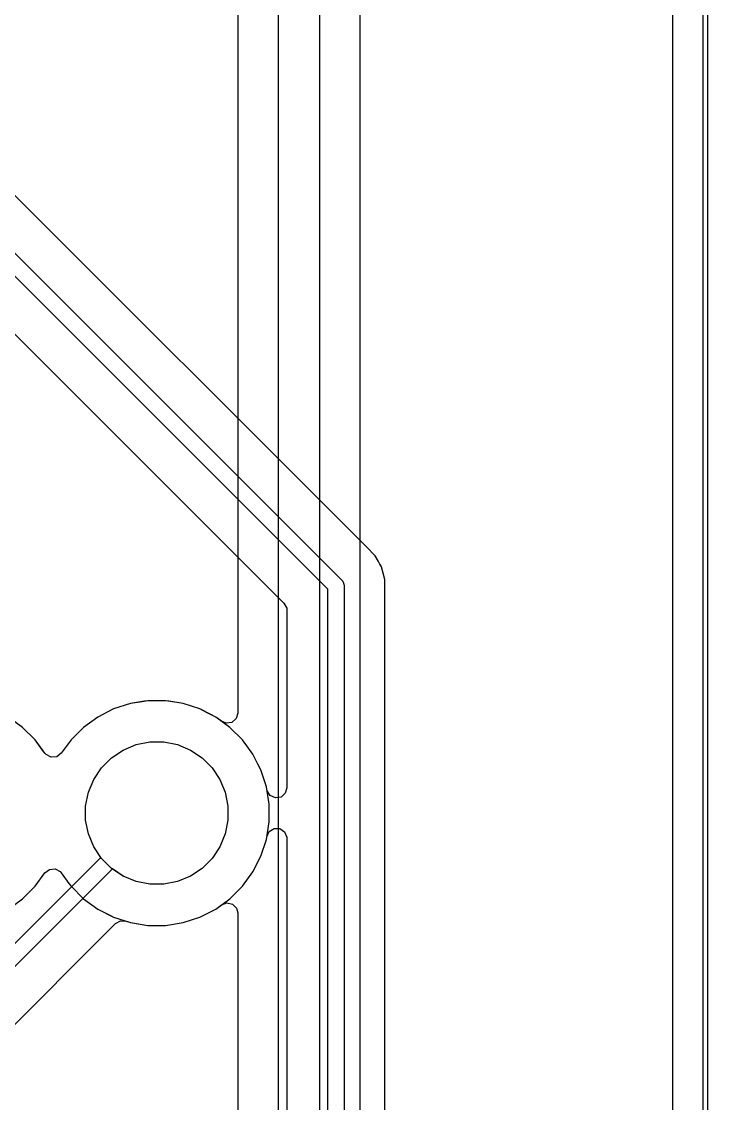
# Model space of a CAD drawing. Header units: inches. Extents: x 6.55 to 9.8, y -8.74 to -3.15.
# Drawn here: x 9.473 to 9.804, y -8.044 to -7.522 of the extents above; entities that cross this region are included whole.
import ezdxf

# ---------------------------------------------------------------- set-up
doc = ezdxf.new("R2010")
doc.units = ezdxf.units.IN
doc.header["$MEASUREMENT"] = 0
doc.layers.add('Edge.Cuts', color=254, linetype='CONTINUOUS', true_color=0xd0d2cd)

msp = doc.modelspace()

# ---------------------------------------------------------------- linework, layer by layer
at = {"layer": 'Edge.Cuts', "linetype": 'CONTINUOUS'}
for p, q in [((9.80217, -8.73917), (9.80217, -3.15059)), ((9.80413, -3.14961), (9.80413, -8.74016)), ((9.78738, -3.17026), (9.78738, -8.71951)), ((9.78738, -3.17026), (9.78738, -8.71951)), ((9.78738, -3.17026), (9.78738, -8.71951)), ((9.78738, -3.17026), (9.78738, -8.71951)), ((9.62106, -7.79592), (8.8358, -7.01066)), ((8.84252, -7.00624), (9.62778, -7.79151)), ((8.82434, -7.02707), (9.59993, -7.80265)), ((9.63935, -7.7752), (8.99728, -7.13314)), ((9.57762, -7.41623), (9.57762, -7.85571)), ((9.59732, -8.21919), (9.59732, -7.41906)), ((9.61701, -7.42314), (9.61701, -8.22325)), ((9.63671, -8.22002), (9.63671, -7.50781)), ((9.63952, -7.77537), (9.63935, -7.7752)), ((9.63935, -7.7752), (9.63935, -7.7752)), ((9.64392, -7.77978), (9.63952, -7.77537)), ((9.63952, -7.77537), (9.63952, -7.77537)), ((9.64392, -7.77978), (9.64392, -7.77978)), ((9.64549, -7.7825), (9.64392, -7.77978)), ((9.64606, -7.78348), (9.64549, -7.7825)), ((9.64549, -7.7825), (9.64549, -7.7825)), ((9.64703, -7.78517), (9.64606, -7.78348)), ((9.64864, -7.79118), (9.64703, -7.78517)), ((9.62778, -7.79151), (9.62827, -7.7921)), ((9.62827, -7.7921), (9.62886, -7.79352)), ((9.62886, -7.79352), (9.62894, -7.79429)), ((9.64864, -7.7978), (9.64864, -7.79118)), ((9.64864, -7.79118), (9.64864, -7.79118)), ((9.62106, -8.41589), (9.62106, -7.79592)), ((9.62894, -7.79429), (9.62894, -8.41752)), ((9.64864, -8.41411), (9.64864, -7.7978)), ((9.64864, -7.7978), (9.64864, -7.7978)), ((9.59993, -7.80265), (9.60125, -7.80507)), ((9.60125, -7.80507), (9.60136, -7.80611)), ((9.60136, -7.80611), (9.60136, -7.89176)), ((9.52589, -7.85107), (9.51778, -7.8537)), ((9.52589, -7.85107), (9.51778, -7.8537)), ((9.52589, -7.85107), (9.51778, -7.8537)), ((9.52589, -7.85107), (9.51778, -7.8537)), ((9.53272, -7.84998), (9.52589, -7.85107)), ((9.53272, -7.84998), (9.52589, -7.85107)), ((9.53272, -7.84998), (9.52589, -7.85107)), ((9.53151, -7.85018), (9.52589, -7.85107)), ((9.52589, -7.85107), (9.52589, -7.85107)), ((9.52589, -7.85107), (9.52589, -7.85107)), ((9.52589, -7.85107), (9.52589, -7.85107)), ((9.52589, -7.85107), (9.52589, -7.85107)), ((9.53432, -7.84973), (9.53151, -7.85018)), ((9.53432, -7.84973), (9.53272, -7.84998)), ((9.53432, -7.84973), (9.53272, -7.84998)), ((9.53432, -7.84973), (9.53272, -7.84998)), ((9.54285, -7.84973), (9.53432, -7.84973)), ((9.54285, -7.84973), (9.53432, -7.84973)), ((9.54285, -7.84973), (9.53432, -7.84973)), ((9.54285, -7.84973), (9.53432, -7.84973)), ((9.54496, -7.85007), (9.54285, -7.84973)), ((9.54444, -7.84998), (9.54285, -7.84973)), ((9.54444, -7.84998), (9.54285, -7.84973)), ((9.54444, -7.84998), (9.54285, -7.84973)), ((9.55128, -7.85107), (9.54444, -7.84998)), ((9.55128, -7.85107), (9.54444, -7.84998)), ((9.55128, -7.85107), (9.54444, -7.84998)), ((9.55128, -7.85107), (9.54496, -7.85007)), ((9.55939, -7.8537), (9.55128, -7.85107)), ((9.55939, -7.8537), (9.55128, -7.85107)), ((9.55939, -7.8537), (9.55128, -7.85107)), ((9.55939, -7.8537), (9.55128, -7.85107)), ((9.51778, -7.8537), (9.51017, -7.85758)), ((9.51778, -7.8537), (9.51017, -7.85758)), ((9.51778, -7.8537), (9.51017, -7.85758)), ((9.51778, -7.8537), (9.51017, -7.85758)), ((9.56471, -7.85642), (9.55939, -7.8537)), ((9.56264, -7.85536), (9.55939, -7.8537)), ((9.56264, -7.85536), (9.55939, -7.8537)), ((9.56489, -7.85651), (9.55939, -7.8537)), ((9.56699, -7.85758), (9.56264, -7.85536)), ((9.56699, -7.85758), (9.56264, -7.85536)), ((9.57762, -7.85571), (9.57684, -7.85835)), ((9.47389, -7.86259), (9.46699, -7.85758)), ((9.47389, -7.86259), (9.46699, -7.85758)), ((9.47389, -7.86259), (9.46699, -7.85758)), ((9.47389, -7.86259), (9.46699, -7.85758)), ((9.51017, -7.85758), (9.50327, -7.86259)), ((9.51017, -7.85758), (9.50327, -7.86259)), ((9.51017, -7.85758), (9.50327, -7.86259)), ((9.51017, -7.85758), (9.50327, -7.86259)), ((9.56699, -7.85758), (9.56471, -7.85642)), ((9.56699, -7.85758), (9.56489, -7.85651)), ((9.57389, -7.86259), (9.56699, -7.85758)), ((9.57389, -7.86259), (9.56699, -7.85758)), ((9.56986, -7.85966), (9.56699, -7.85758)), ((9.56699, -7.85758), (9.56699, -7.85758)), ((9.56699, -7.85758), (9.56699, -7.85758)), ((9.57389, -7.86259), (9.56699, -7.85758)), ((9.57204, -7.86055), (9.56986, -7.85966)), ((9.57476, -7.86015), (9.57204, -7.86055)), ((9.57684, -7.85835), (9.57476, -7.86015)), ((9.47993, -7.86862), (9.47389, -7.86259)), ((9.47993, -7.86862), (9.47389, -7.86259)), ((9.47993, -7.86862), (9.47389, -7.86259)), ((9.47993, -7.86862), (9.47389, -7.86259)), ((9.50327, -7.86259), (9.49724, -7.86862)), ((9.50327, -7.86259), (9.49724, -7.86862)), ((9.50327, -7.86259), (9.49724, -7.86862)), ((9.50327, -7.86259), (9.49724, -7.86862)), ((9.57993, -7.86862), (9.57389, -7.86259)), ((9.57993, -7.86862), (9.57389, -7.86259)), ((9.57993, -7.86862), (9.57389, -7.86259)), ((9.48373, -7.87386), (9.47993, -7.86862)), ((9.48373, -7.87386), (9.47993, -7.86862)), ((9.48351, -7.87355), (9.47993, -7.86862)), ((9.48373, -7.87386), (9.47993, -7.86862)), ((9.49724, -7.86862), (9.49442, -7.87251)), ((9.49724, -7.86862), (9.49442, -7.87251)), ((9.49724, -7.86862), (9.49442, -7.87251)), ((9.49724, -7.86862), (9.49442, -7.87251)), ((9.49724, -7.86862), (9.49724, -7.86862)), ((9.49724, -7.86862), (9.49724, -7.86862)), ((9.49724, -7.86862), (9.49724, -7.86862)), ((9.49724, -7.86862), (9.49724, -7.86862)), ((9.49724, -7.86862), (9.49724, -7.86862)), ((9.49724, -7.86862), (9.49724, -7.86862)), ((9.49724, -7.86862), (9.49724, -7.86862)), ((9.49724, -7.86862), (9.49724, -7.86862)), ((9.52232, -7.87351), (9.52857, -7.87092)), ((9.52232, -7.87351), (9.52857, -7.87092)), ((9.52232, -7.87351), (9.52857, -7.87092)), ((9.52232, -7.87351), (9.52857, -7.87092)), ((9.52857, -7.87092), (9.5352, -7.8696)), ((9.52857, -7.87092), (9.5352, -7.8696)), ((9.52857, -7.87092), (9.5352, -7.8696)), ((9.52857, -7.87092), (9.5352, -7.8696)), ((9.5352, -7.8696), (9.54196, -7.8696)), ((9.5352, -7.8696), (9.54196, -7.8696)), ((9.5352, -7.8696), (9.54196, -7.8696)), ((9.5352, -7.8696), (9.54196, -7.8696)), ((9.54196, -7.8696), (9.5486, -7.87092)), ((9.54196, -7.8696), (9.5486, -7.87092)), ((9.54196, -7.8696), (9.5486, -7.87092)), ((9.54196, -7.8696), (9.5486, -7.87092)), ((9.5486, -7.87092), (9.55485, -7.87351)), ((9.5486, -7.87092), (9.55485, -7.87351)), ((9.5486, -7.87092), (9.55485, -7.87351)), ((9.5486, -7.87092), (9.55485, -7.87351)), ((9.58494, -7.87553), (9.57993, -7.86862)), ((9.58494, -7.87553), (9.57993, -7.86862)), ((9.58494, -7.87553), (9.57993, -7.86862)), ((9.48463, -7.8751), (9.48351, -7.87355)), ((9.48463, -7.8751), (9.48373, -7.87386)), ((9.48463, -7.8751), (9.48373, -7.87386)), ((9.48463, -7.8751), (9.48373, -7.87386)), ((9.48518, -7.87573), (9.48463, -7.8751)), ((9.48518, -7.87573), (9.48463, -7.8751)), ((9.48518, -7.87573), (9.48463, -7.8751)), ((9.48518, -7.87573), (9.48463, -7.8751)), ((9.48761, -7.87702), (9.48518, -7.87573)), ((9.48761, -7.87702), (9.48518, -7.87573)), ((9.48761, -7.87702), (9.48518, -7.87573)), ((9.48761, -7.87702), (9.48518, -7.87573)), ((9.49035, -7.87678), (9.48761, -7.87702)), ((9.49035, -7.87678), (9.48761, -7.87702)), ((9.49035, -7.87678), (9.48761, -7.87702)), ((9.49035, -7.87678), (9.48761, -7.87702)), ((9.49253, -7.8751), (9.49035, -7.87678)), ((9.49253, -7.8751), (9.49035, -7.87678)), ((9.49253, -7.8751), (9.49035, -7.87678)), ((9.49253, -7.8751), (9.49035, -7.87678)), ((9.49442, -7.87251), (9.49253, -7.8751)), ((9.49442, -7.87251), (9.49253, -7.8751)), ((9.49442, -7.87251), (9.49253, -7.8751)), ((9.49442, -7.87251), (9.49253, -7.8751)), ((9.5167, -7.87727), (9.52232, -7.87351)), ((9.5167, -7.87727), (9.52232, -7.87351)), ((9.5167, -7.87727), (9.52232, -7.87351)), ((9.5167, -7.87727), (9.52232, -7.87351)), ((9.55485, -7.87351), (9.56047, -7.87727)), ((9.55485, -7.87351), (9.56047, -7.87727)), ((9.55485, -7.87351), (9.56047, -7.87727)), ((9.55485, -7.87351), (9.56047, -7.87727)), ((9.58737, -7.8803), (9.58494, -7.87553)), ((9.58817, -7.88187), (9.58494, -7.87553)), ((9.58817, -7.88187), (9.58494, -7.87553)), ((9.50816, -7.88767), (9.51191, -7.88205)), ((9.50816, -7.88767), (9.51191, -7.88205)), ((9.50816, -7.88767), (9.51191, -7.88205)), ((9.50816, -7.88767), (9.51191, -7.88205)), ((9.51191, -7.88205), (9.5167, -7.87727)), ((9.51191, -7.88205), (9.5167, -7.87727)), ((9.51191, -7.88205), (9.5167, -7.87727)), ((9.51191, -7.88205), (9.5167, -7.87727)), ((9.56047, -7.87727), (9.56525, -7.88205)), ((9.56047, -7.87727), (9.56525, -7.88205)), ((9.56047, -7.87727), (9.56525, -7.88205)), ((9.56047, -7.87727), (9.56525, -7.88205)), ((9.56525, -7.88205), (9.56901, -7.88767)), ((9.56525, -7.88205), (9.56901, -7.88767)), ((9.56525, -7.88205), (9.56901, -7.88767)), ((9.56525, -7.88205), (9.56901, -7.88767)), ((9.58882, -7.88313), (9.58737, -7.8803)), ((9.58882, -7.88313), (9.58817, -7.88187)), ((9.58882, -7.88313), (9.58817, -7.88187)), ((9.59145, -7.89124), (9.58882, -7.88313)), ((9.59145, -7.89124), (9.58882, -7.88313)), ((9.59145, -7.89124), (9.58882, -7.88313)), ((9.50557, -7.89392), (9.50816, -7.88767)), ((9.50557, -7.89392), (9.50816, -7.88767)), ((9.50557, -7.89392), (9.50816, -7.88767)), ((9.50557, -7.89392), (9.50816, -7.88767)), ((9.56901, -7.88767), (9.5716, -7.89392)), ((9.56901, -7.88767), (9.5716, -7.89392)), ((9.56901, -7.88767), (9.5716, -7.89392)), ((9.56901, -7.88767), (9.5716, -7.89392)), ((9.59165, -7.89252), (9.59145, -7.89124)), ((9.59145, -7.89124), (9.59145, -7.89124)), ((9.59279, -7.89967), (9.59145, -7.89124)), ((9.59145, -7.89124), (9.59145, -7.89124)), ((9.59145, -7.89124), (9.59145, -7.89124)), ((9.59279, -7.89967), (9.59145, -7.89124)), ((9.59145, -7.89124), (9.59145, -7.89124)), ((9.59145, -7.89124), (9.59145, -7.89124)), ((9.59179, -7.89313), (9.59165, -7.89252)), ((9.60136, -7.89176), (9.60058, -7.89439)), ((9.50425, -7.90056), (9.50557, -7.89392)), ((9.50425, -7.90056), (9.50557, -7.89392)), ((9.50425, -7.90056), (9.50557, -7.89392)), ((9.50425, -7.90056), (9.50557, -7.89392)), ((9.5716, -7.89392), (9.57292, -7.90056)), ((9.5716, -7.89392), (9.57292, -7.90056)), ((9.5716, -7.89392), (9.57292, -7.90056)), ((9.5716, -7.89392), (9.57292, -7.90056)), ((9.59328, -7.89544), (9.59179, -7.89313)), ((9.59578, -7.89659), (9.59328, -7.89544)), ((9.5985, -7.8962), (9.59578, -7.89659)), ((9.60058, -7.89439), (9.5985, -7.8962)), ((9.50425, -7.90732), (9.50425, -7.90056)), ((9.50425, -7.90732), (9.50425, -7.90056)), ((9.50425, -7.90732), (9.50425, -7.90056)), ((9.50425, -7.90732), (9.50425, -7.90056)), ((9.57292, -7.90056), (9.57292, -7.90732)), ((9.57292, -7.90056), (9.57292, -7.90732)), ((9.57292, -7.90056), (9.57292, -7.90732)), ((9.57292, -7.90056), (9.57292, -7.90732)), ((9.59279, -7.9082), (9.59279, -7.89967)), ((9.59279, -7.9082), (9.59279, -7.89967)), ((9.50557, -7.91395), (9.50425, -7.90732)), ((9.50557, -7.91395), (9.50425, -7.90732)), ((9.50557, -7.91395), (9.50425, -7.90732)), ((9.50557, -7.91395), (9.50425, -7.90732)), ((9.57292, -7.90732), (9.5716, -7.91395)), ((9.57292, -7.90732), (9.5716, -7.91395)), ((9.57292, -7.90732), (9.5716, -7.91395)), ((9.57292, -7.90732), (9.5716, -7.91395)), ((9.59145, -7.91663), (9.59279, -7.9082)), ((9.59145, -7.91663), (9.59279, -7.9082)), ((9.59165, -7.91536), (9.59283, -7.91287)), ((9.59283, -7.91287), (9.59517, -7.91142)), ((9.59517, -7.91142), (9.59792, -7.91145)), ((9.59792, -7.91145), (9.60021, -7.91297)), ((9.60021, -7.91297), (9.60132, -7.91549)), ((9.50816, -7.9202), (9.50557, -7.91395)), ((9.50816, -7.9202), (9.50557, -7.91395)), ((9.50816, -7.9202), (9.50557, -7.91395)), ((9.50816, -7.9202), (9.50557, -7.91395)), ((9.5716, -7.91395), (9.56901, -7.9202)), ((9.5716, -7.91395), (9.56901, -7.9202)), ((9.5716, -7.91395), (9.56901, -7.9202)), ((9.5716, -7.91395), (9.56901, -7.9202)), ((9.58882, -7.92474), (9.59145, -7.91663)), ((9.58882, -7.92474), (9.59145, -7.91663)), ((9.58882, -7.92474), (9.59145, -7.91663)), ((9.59145, -7.91663), (9.59165, -7.91536)), ((9.60132, -7.91549), (9.60136, -7.91612)), ((9.60136, -7.91612), (9.60136, -8.4057)), ((9.51191, -7.92582), (9.50816, -7.9202)), ((9.51191, -7.92582), (9.50816, -7.9202)), ((9.51191, -7.92582), (9.50816, -7.9202)), ((9.5116, -7.92535), (9.50816, -7.9202)), ((9.56901, -7.9202), (9.56525, -7.92582)), ((9.56901, -7.9202), (9.56525, -7.92582)), ((9.56901, -7.9202), (9.56525, -7.92582)), ((9.56901, -7.9202), (9.56525, -7.92582)), ((9.42908, -8.00787), (9.5116, -7.92535)), ((9.5167, -7.93061), (9.51191, -7.92582)), ((9.5167, -7.93061), (9.51191, -7.92582)), ((9.5167, -7.93061), (9.51191, -7.92582)), ((9.56525, -7.92582), (9.56047, -7.93061)), ((9.56525, -7.92582), (9.56047, -7.93061)), ((9.56525, -7.92582), (9.56047, -7.93061)), ((9.56525, -7.92582), (9.56047, -7.93061)), ((9.58494, -7.93235), (9.58882, -7.92474)), ((9.58494, -7.93235), (9.58882, -7.92474)), ((9.58494, -7.93235), (9.58882, -7.92474)), ((9.51717, -7.93092), (9.43349, -8.01459)), ((9.47993, -7.93925), (9.48463, -7.93277)), ((9.47993, -7.93925), (9.48463, -7.93277)), ((9.47993, -7.93925), (9.48463, -7.93277)), ((9.48463, -7.93277), (9.48681, -7.93109)), ((9.48463, -7.93277), (9.48681, -7.93109)), ((9.48463, -7.93277), (9.48681, -7.93109)), ((9.48681, -7.93109), (9.48955, -7.93086)), ((9.48681, -7.93109), (9.48955, -7.93086)), ((9.48681, -7.93109), (9.48955, -7.93086)), ((9.48955, -7.93086), (9.49199, -7.93214)), ((9.48955, -7.93086), (9.49199, -7.93214)), ((9.48955, -7.93086), (9.49199, -7.93214)), ((9.49199, -7.93214), (9.49253, -7.93277)), ((9.49199, -7.93214), (9.49253, -7.93277)), ((9.49199, -7.93214), (9.49253, -7.93277)), ((9.49253, -7.93277), (9.49623, -7.93787)), ((9.49253, -7.93277), (9.49623, -7.93787)), ((9.49253, -7.93277), (9.49623, -7.93787)), ((9.52232, -7.93436), (9.5167, -7.93061)), ((9.52232, -7.93436), (9.5167, -7.93061)), ((9.52232, -7.93436), (9.5167, -7.93061)), ((9.52232, -7.93436), (9.51717, -7.93092)), ((9.52857, -7.93695), (9.52232, -7.93436)), ((9.52857, -7.93695), (9.52232, -7.93436)), ((9.52857, -7.93695), (9.52232, -7.93436)), ((9.52857, -7.93695), (9.52232, -7.93436)), ((9.55485, -7.93436), (9.5486, -7.93695)), ((9.55485, -7.93436), (9.5486, -7.93695)), ((9.55485, -7.93436), (9.5486, -7.93695)), ((9.55485, -7.93436), (9.5486, -7.93695)), ((9.56047, -7.93061), (9.55485, -7.93436)), ((9.56047, -7.93061), (9.55485, -7.93436)), ((9.56047, -7.93061), (9.55485, -7.93436)), ((9.56047, -7.93061), (9.55485, -7.93436)), ((9.57993, -7.93925), (9.58494, -7.93235)), ((9.57993, -7.93925), (9.58494, -7.93235)), ((9.57993, -7.93925), (9.58494, -7.93235)), ((9.47389, -7.94528), (9.47993, -7.93925)), ((9.47389, -7.94528), (9.47993, -7.93925)), ((9.47389, -7.94528), (9.47993, -7.93925)), ((9.49623, -7.93787), (9.49724, -7.93925)), ((9.49623, -7.93787), (9.49724, -7.93925)), ((9.49623, -7.93787), (9.49724, -7.93925)), ((9.49724, -7.93925), (9.50327, -7.94528)), ((9.49724, -7.93925), (9.50327, -7.94528)), ((9.49724, -7.93925), (9.50327, -7.94528)), ((9.5352, -7.93827), (9.52857, -7.93695)), ((9.5352, -7.93827), (9.52857, -7.93695)), ((9.5352, -7.93827), (9.52857, -7.93695)), ((9.5352, -7.93827), (9.52857, -7.93695)), ((9.54196, -7.93827), (9.5352, -7.93827)), ((9.54196, -7.93827), (9.5352, -7.93827)), ((9.54196, -7.93827), (9.5352, -7.93827)), ((9.54196, -7.93827), (9.5352, -7.93827)), ((9.5486, -7.93695), (9.54196, -7.93827)), ((9.5486, -7.93695), (9.54196, -7.93827)), ((9.5486, -7.93695), (9.54196, -7.93827)), ((9.5486, -7.93695), (9.54196, -7.93827)), ((9.57389, -7.94528), (9.57993, -7.93925)), ((9.57389, -7.94528), (9.57993, -7.93925)), ((9.57389, -7.94528), (9.57993, -7.93925)), ((9.46699, -7.9503), (9.47389, -7.94528)), ((9.46699, -7.9503), (9.47389, -7.94528)), ((9.46699, -7.9503), (9.47389, -7.94528)), ((9.50327, -7.94528), (9.51017, -7.9503)), ((9.50327, -7.94528), (9.51017, -7.9503)), ((9.50327, -7.94528), (9.51017, -7.9503)), ((9.51017, -7.9503), (9.51632, -7.95343)), ((9.51017, -7.9503), (9.51774, -7.95415)), ((9.51017, -7.9503), (9.51774, -7.95415)), ((9.55939, -7.95417), (9.56699, -7.9503)), ((9.55939, -7.95417), (9.56699, -7.9503)), ((9.55939, -7.95417), (9.56699, -7.9503)), ((9.55939, -7.95417), (9.56699, -7.9503)), ((9.56699, -7.9503), (9.57389, -7.94528)), ((9.56699, -7.9503), (9.57389, -7.94528)), ((9.56699, -7.9503), (9.57389, -7.94528)), ((9.56699, -7.9503), (9.56986, -7.94821)), ((9.56986, -7.94821), (9.57245, -7.94729)), ((9.57245, -7.94729), (9.57513, -7.94791)), ((9.57513, -7.94791), (9.57705, -7.94988)), ((9.57705, -7.94988), (9.57762, -7.95216)), ((9.51632, -7.95343), (9.51778, -7.95417)), ((9.51774, -7.95415), (9.51778, -7.95417)), ((9.51774, -7.95415), (9.51778, -7.95417)), ((9.51778, -7.95417), (9.52589, -7.95681)), ((9.51778, -7.95417), (9.52589, -7.95681)), ((9.51778, -7.95417), (9.52589, -7.95681)), ((9.55128, -7.95681), (9.55939, -7.95417)), ((9.55128, -7.95681), (9.55939, -7.95417)), ((9.55128, -7.95681), (9.55939, -7.95417)), ((9.55128, -7.95681), (9.55939, -7.95417)), ((9.55939, -7.95417), (9.55939, -7.95417)), ((9.55939, -7.95417), (9.55939, -7.95417)), ((9.55939, -7.95417), (9.55939, -7.95417)), ((9.55939, -7.95417), (9.55939, -7.95417)), ((9.55939, -7.95417), (9.55939, -7.95417)), ((9.55939, -7.95417), (9.55939, -7.95417)), ((9.55939, -7.95417), (9.55939, -7.95417)), ((9.55939, -7.95417), (9.55939, -7.95417)), ((9.57762, -7.95216), (9.57762, -8.209)), ((9.45003, -8.02593), (9.51869, -7.95727)), ((9.51869, -7.95727), (9.5211, -7.95595)), ((9.5211, -7.95595), (9.52365, -7.95608)), ((9.52365, -7.95608), (9.5244, -7.95632)), ((9.5244, -7.95632), (9.52589, -7.95681)), ((9.52589, -7.95681), (9.52589, -7.95681)), ((9.52589, -7.95681), (9.52589, -7.95681)), ((9.52589, -7.95681), (9.53432, -7.95814)), ((9.52589, -7.95681), (9.52589, -7.95681)), ((9.52589, -7.95681), (9.52589, -7.95681)), ((9.52589, -7.95681), (9.53432, -7.95814)), ((9.52589, -7.95681), (9.52589, -7.95681)), ((9.52589, -7.95681), (9.52589, -7.95681)), ((9.52589, -7.95681), (9.53432, -7.95814)), ((9.52589, -7.95681), (9.52881, -7.95727)), ((9.52881, -7.95727), (9.53432, -7.95814)), ((9.53432, -7.95814), (9.53432, -7.95814)), ((9.53432, -7.95814), (9.54285, -7.95814)), ((9.53432, -7.95814), (9.53432, -7.95814)), ((9.53432, -7.95814), (9.54285, -7.95814)), ((9.53432, -7.95814), (9.53432, -7.95814)), ((9.53432, -7.95814), (9.54285, -7.95814)), ((9.53432, -7.95814), (9.53432, -7.95814)), ((9.53432, -7.95814), (9.54285, -7.95814)), ((9.54285, -7.95814), (9.55128, -7.95681)), ((9.54285, -7.95814), (9.55128, -7.95681)), ((9.54285, -7.95814), (9.55128, -7.95681)), ((9.54285, -7.95814), (9.55128, -7.95681)), ((9.54285, -7.95814), (9.54285, -7.95814)), ((9.54285, -7.95814), (9.54285, -7.95814)), ((9.54285, -7.95814), (9.54285, -7.95814)), ((9.54285, -7.95814), (9.54285, -7.95814)), ((9.55128, -7.95681), (9.55128, -7.95681)), ((9.55128, -7.95681), (9.55128, -7.95681)), ((9.55128, -7.95681), (9.55128, -7.95681)), ((9.55128, -7.95681), (9.55128, -7.95681)), ((9.55128, -7.95681), (9.55128, -7.95681)), ((9.55128, -7.95681), (9.55128, -7.95681)), ((9.55128, -7.95681), (9.55128, -7.95681)), ((9.55128, -7.95681), (9.55128, -7.95681))]:
    msp.add_line(p, q, dxfattribs=at)

doc.saveas('drawing.dxf')
